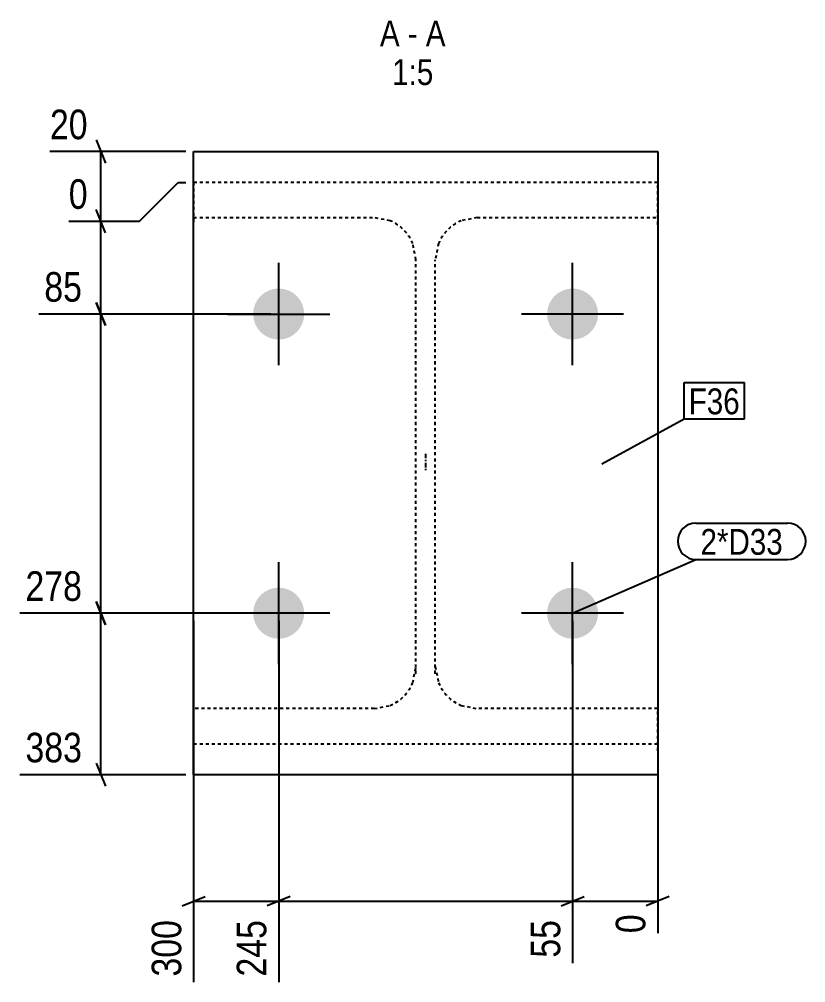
# Model space of a CAD drawing. Header units: millimetres. Extents: x 24 to 84095, y 8 to 4935.
# Drawn here: x 65664 to 66172, y 12 to 634 of the extents above; entities that cross this region are included whole.
import ezdxf

# ---------------------------------------------------------------- set-up
doc = ezdxf.new("R2010")
doc.units = ezdxf.units.MM
doc.linetypes.add('DXK_LINE_DOT2', pattern=[3.9198, 1.9599, -1.9599])
doc.linetypes.add('DXK_LINE_DOT3', pattern=[5.9187, 2.979, -0.9799, 0.9799, -0.9799])
for name, color, linetype in [('MÅLSÆTNING', 7, 'Continuous'), ('STÅL', 7, 'Continuous'), ('TEKST', 7, 'Continuous')]:
    doc.layers.add(name, color=color, linetype=linetype)
doc.styles.add('Arial Narrow', font='ARIALN.TTF', dxfattribs={"height": 0.2})

msp = doc.modelspace()

# ---------------------------------------------------------------- hatches: boundary and pattern name
at = {"layer": 'STÅL', "linetype": 'Continuous'}
for points in [[(65831.55, 460.31, -1), (65831.55, 427.31, -1)], [(66021.55, 427.31, -1), (66021.55, 460.31, -1)], [(65815.05, 250.46, -1), (65848.05, 250.46, -1)], [(66005.05, 250.46, -1), (66038.05, 250.46, -1)]]:
    msp.add_hatch(color=96, dxfattribs=at).paths.add_polyline_path(points)

# ---------------------------------------------------------------- linework, layer by layer
at = {"layer": 'MÅLSÆTNING', "color": 7, "linetype": 'Continuous'}
for p, q in [((65713.55, 556.31), (65719.55, 541.31)), ((65771.55, 548.81), (65683.68, 548.81)), ((65716.55, 503.81), (65716.55, 548.81)), ((65741.55, 503.81), (65766.55, 528.81)), ((65741.55, 503.81), (65766.55, 528.81)), ((65766.55, 528.81), (65771.55, 528.81)), ((65766.55, 528.81), (65771.55, 528.81)), ((65719.55, 496.31), (65713.55, 511.31)), ((65695.87, 503.81), (65741.55, 503.81)), ((65695.87, 503.81), (65741.55, 503.81)), ((65716.55, 443.81), (65716.55, 503.81)), ((65713.55, 451.31), (65719.55, 436.31)), ((65719.55, 436.31), (65713.55, 451.31)), ((65826.55, 443.81), (65676.39, 443.81)), ((65826.55, 443.81), (65676.39, 443.81)), ((65716.55, 250.45), (65716.55, 443.81)), ((65719.55, 242.95), (65713.55, 257.95)), ((65713.55, 257.95), (65719.55, 242.95)), ((65826.55, 250.45), (65664.2, 250.45)), ((65826.55, 250.45), (65664.2, 250.45)), ((65716.55, 146.1), (65716.55, 250.45)), ((65776.55, 245.46), (65776.55, 12)), ((65831.55, 245.45), (65831.55, 12)), ((65831.55, 245.45), (65831.55, 12)), ((66021.55, 245.45), (66021.55, 24.19)), ((66021.55, 245.45), (66021.55, 24.19)), ((66076.55, 245.46), (66076.55, 43.66)), ((65713.55, 153.6), (65719.55, 138.6)), ((65771.55, 146.1), (65664.2, 146.1)), ((65769.05, 61.35), (65784.05, 67.35)), ((65776.55, 64.35), (65831.55, 64.35)), ((65839.05, 67.35), (65824.05, 61.35)), ((65839.05, 67.35), (65824.05, 61.35)), ((65831.55, 64.35), (66021.55, 64.35)), ((66014.05, 61.35), (66029.05, 67.35)), ((66014.05, 61.35), (66029.05, 67.35)), ((66021.55, 64.35), (66076.55, 64.35)), ((66084.05, 67.35), (66069.05, 61.35))]:
    msp.add_line(p, q, dxfattribs=at)
at = {"layer": 'STÅL', "color": 2, "linetype": 'Continuous'}
for p, q in [((65776.55, 146.1), (65776.55, 548.81)), ((65776.55, 548.81), (66076.55, 548.81)), ((66076.55, 548.81), (66076.55, 146.1)), ((66076.55, 146.1), (65776.55, 146.1))]:
    msp.add_line(p, q, dxfattribs=at)
at = {"layer": 'STÅL', "color": 7, "linetype": 'DXK_LINE_DOT2'}
for p, q in [((66076.55, 528.81), (65776.55, 528.81)), ((65776.55, 528.81), (65776.55, 501.55)), ((66076.55, 501.55), (66076.55, 528.81)), ((65776.55, 506.14), (65893.3, 506.14)), ((65903.63, 504.07), (65893.3, 506.14)), ((65959.8, 506.14), (65949.47, 504.07)), ((65959.8, 506.14), (66076.55, 506.14)), ((65920.3, 478.94), (65918.25, 489.35)), ((65934.86, 489.35), (65932.8, 478.94)), ((65920.3, 211.38), (65920.3, 478.94)), ((65932.8, 211.38), (65932.8, 478.94)), ((65918.25, 205.57), (65920.3, 215.98)), ((65932.8, 215.98), (65934.86, 205.57)), ((65893.3, 188.77), (65776.55, 188.77)), ((65776.55, 188.77), (65776.55, 161.51)), ((65893.3, 188.77), (65903.63, 190.84)), ((65949.47, 190.84), (65959.8, 188.77)), ((66076.55, 188.77), (65959.8, 188.77)), ((66076.55, 161.51), (66076.55, 188.77)), ((65776.55, 166.1), (66076.55, 166.1))]:
    msp.add_line(p, q, dxfattribs=at)
at = {"layer": 'STÅL', "color": 96, "linetype": 'Continuous'}
for p, q in [((65831.55, 410.81), (65831.55, 476.81)), ((66021.55, 410.81), (66021.55, 476.81)), ((65798.55, 443.81), (65864.55, 443.81)), ((66054.55, 443.81), (65988.55, 443.81)), ((65831.55, 217.46), (65831.55, 283.46)), ((66021.55, 217.46), (66021.55, 283.46)), ((65864.55, 250.46), (65798.55, 250.46)), ((66054.55, 250.46), (65988.55, 250.46))]:
    msp.add_line(p, q, dxfattribs=at)
at = {"layer": 'STÅL', "color": 7, "linetype": 'DXK_LINE_DOT3'}
msp.add_line((65926.55, 353.55), (65926.55, 342.86), dxfattribs=at)
at = {"layer": 'STÅL', "color": 7, "linetype": 'DXK_LINE_DOT2'}
for centre, start, end in [((65893.17, 479.07), 22.28623, 67.2851), ((65959.94, 479.07), 112.7149, 157.71377), ((65893.17, 215.84), 292.7149, 337.71377), ((65959.94, 215.84), 202.28623, 247.2851)]:
    msp.add_arc(centre, 27.1, start, end, dxfattribs=at)

# ---------------------------------------------------------------- wipeouts: each hides what was drawn before it
at = {"color": 0, "linetype": 'Continuous'}
for points, layer in [([(65708.41, 447.81), (65708.41, 475.81), (65676.03, 475.81), (65676.03, 447.81)], 'MÅLSÆTNING'), ([(65708.41, 254.45), (65708.41, 282.45), (65663.85, 282.45), (65663.85, 254.45)], 'MÅLSÆTNING'), ([(65708.41, 150.1), (65708.41, 178.1), (65663.85, 178.1), (65663.85, 150.1)], 'MÅLSÆTNING'), ([(65772.55, 56.21), (65744.55, 56.2), (65744.55, 11.64), (65772.55, 11.64)], 'MÅLSÆTNING'), ([(65827.55, 56.21), (65799.55, 56.2), (65799.55, 11.64), (65827.55, 11.64)], 'MÅLSÆTNING'), ([(66017.55, 56.21), (65989.55, 56.2), (65989.55, 23.83), (66017.55, 23.83)], 'MÅLSÆTNING'), ([(65909.78, 616.81), (65909.78, 634.31), (65897, 634.31), (65897, 616.81)], 'TEKST'), ([(65921.4, 616.81), (65921.4, 634.31), (65915.03, 634.31), (65915.03, 616.81)], 'TEKST'), ([(65939.44, 616.81), (65939.44, 634.31), (65926.65, 634.31), (65926.65, 616.81)], 'TEKST'), ([(65931.55, 591.81), (65931.55, 609.31), (65904.89, 609.31), (65904.89, 591.81)], 'TEKST')]:
    msp.add_wipeout(points, dxfattribs=at).dxf.layer = layer
at = {"color": 0}
for points in [[(66129.62, 379.02), (66129.62, 396.52), (66096.58, 396.52), (66096.58, 379.02)], [(66157.51, 288.21), (66157.51, 305.71), (66104.22, 305.71), (66104.22, 288.21)]]:
    msp.add_wipeout(points, dxfattribs=at).dxf.layer = 'TEKST'

# ---------------------------------------------------------------- next in the draw order: texts
at = {"layer": 'MÅLSÆTNING', "color": 3, "linetype": 'Continuous', "style": 'Arial Narrow'}
for s, p in [('85', (65680.03, 451.81)), ('278', (65667.85, 258.45)), ('383', (65667.85, 154.1))]:
    msp.add_text(s, height=19.089, dxfattribs=at).set_placement(p)
for s, p in [('300', (65768.55, 15.64)), ('245', (65823.55, 15.64)), ('55', (66013.55, 27.83))]:
    msp.add_text(s, height=19.089, rotation=90.00021, dxfattribs=at).set_placement(p)
at = {"layer": 'TEKST', "color": 3, "linetype": 'Continuous', "style": 'Arial Narrow'}
for s, height, p in [('A', 16.7, (65897, 616.81)), ('A', 16.7, (65926.65, 616.81)), ('-', 16.7, (65915.03, 616.81)), ('1:5', 16.702, (65904.89, 591.81))]:
    msp.add_text(s, height=height, dxfattribs=at).set_placement(p)

# ---------------------------------------------------------------- next in the draw order: wipeouts: each hides what was drawn before it
at = {"color": 0, "linetype": 'Continuous'}
for points in [[(65712.05, 552.81), (65712.05, 580.81), (65679.68, 580.81), (65679.68, 552.81)], [(65712.05, 507.81), (65712.05, 535.81), (65691.87, 535.81), (65691.87, 507.81)], [(66072.55, 59.85), (66044.55, 59.85), (66044.55, 39.66), (66072.55, 39.66)]]:
    msp.add_wipeout(points, dxfattribs=at).dxf.layer = 'MÅLSÆTNING'
at = {"color": 0}
for points in [[(66129.62, 379.02), (66129.62, 396.52), (66096.58, 396.52), (66096.58, 379.02)], [(66157.51, 288.21), (66157.51, 305.71), (66104.22, 305.71), (66104.22, 288.21)]]:
    msp.add_wipeout(points, dxfattribs=at).dxf.layer = 'TEKST'

# ---------------------------------------------------------------- next in the draw order: linework, layer by layer
at = {"layer": 'MÅLSÆTNING', "color": 7, "linetype": 'Continuous'}
msp.add_line((65719.55, 496.31), (65713.55, 511.31), dxfattribs=at)
at = {"layer": 'TEKST', "color": 7, "linetype": 'Continuous'}
for p, q in [((66093.58, 399.52), (66132.62, 399.52)), ((66093.58, 376.02), (66093.58, 399.52)), ((66132.62, 376.02), (66132.62, 399.52)), ((66040.4, 347.01), (66093.58, 376.02)), ((66093.58, 376.02), (66132.62, 376.02)), ((66101.22, 308.71), (66160.51, 308.71)), ((66021.55, 250.46), (66101.22, 285.21)), ((66101.22, 285.21), (66160.51, 285.21))]:
    msp.add_line(p, q, dxfattribs=at)
for centre, start, end in [((66101.22, 296.96), 90, 270), ((66160.51, 296.96), 270, 90)]:
    msp.add_arc(centre, 11.75, start, end, dxfattribs=at)

# ---------------------------------------------------------------- next in the draw order: texts
at = {"layer": 'MÅLSÆTNING', "color": 3, "linetype": 'Continuous', "style": 'Arial Narrow'}
for s, height, p in [('20', 19.089, (65683.68, 556.81)), ('0', 19.09, (65695.87, 511.81))]:
    msp.add_text(s, height=height, dxfattribs=at).set_placement(p)
msp.add_text('0', height=19.09, rotation=90.00021, dxfattribs=at).set_placement((66068.55, 43.66))
at = {"layer": 'TEKST', "color": 3, "style": 'Arial Narrow'}
for s, p in [('F36', (66096.58, 379.02)), ('2*D33', (66104.22, 288.21))]:
    msp.add_text(s, height=16.702, dxfattribs=at).set_placement(p)

doc.saveas('drawing.dxf')
